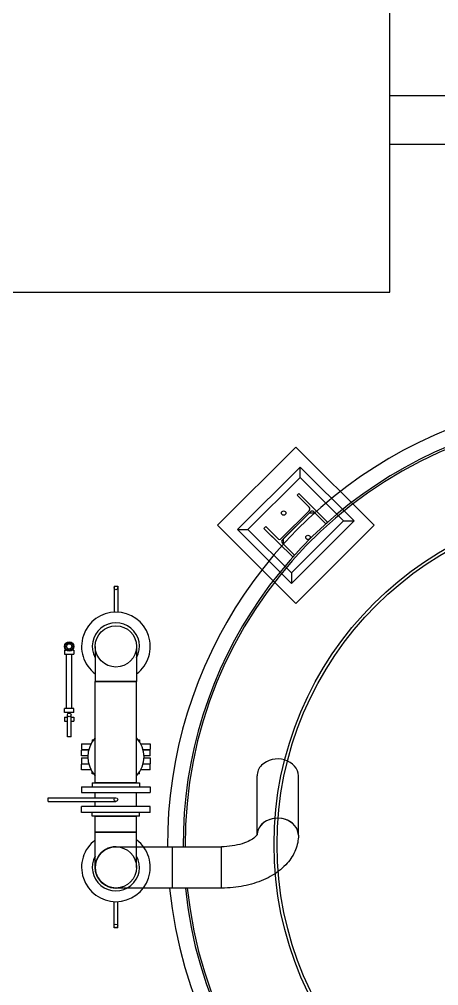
# Model space of a CAD drawing. Header units: metres. Extents: x 0 to 63075, y 0 to 44550.
# Drawn here: x 60035 to 60291, y 37476 to 38067 of the extents above; entities that cross this region are included whole.
import ezdxf

# ---------------------------------------------------------------- set-up
doc = ezdxf.new("R2010")
doc.units = ezdxf.units.M
doc.header["$LTSCALE"] = 75
for name, color, linetype in [('GSB', 7, 'Continuous'), ('ML6', 1, 'Continuous'), ('SDM', 7, 'Continuous'), ('SL1', 8, 'Continuous')]:
    doc.layers.add(name, color=color, linetype=linetype)
doc.styles.add('ROMANS', font='ROMANS.SHX')
doc.dimstyles.new('75___1-75', dxfattribs={"dimscale": 75, "dimtxt": 2.5, "dimasz": 2, "dimexe": 1.5, "dimexo": 1, "dimgap": 0.5, "dimtad": 1, "dimdec": 0, "dimzin": 12, "dimtxsty": 'ROMANS', "dimcen": 0, "dimclrd": 256, "dimclre": 256, "dimclrt": 3, "dimazin": 3, "dimtfac": 1, "dimtdec": 0, "dimtmove": 0, "dimatfit": 0, "dimfxl": 1, "dimlwd": -1, "dimlwe": -1, "dimarcsym": 0})

# ---------------------------------------------------------------- blocks, each defined once
blk = doc.blocks.new('A$C6bae614f')
at = {"layer": 'SL1'}
for p, q in [((415452, 27202.3), (415452.1, 29793.9)), ((415452, 28002.9), (416244.9, 28002.9)), ((421459.8, 27802.7), (415452, 27802.9)), ((411313.1, 27202.4), (415452, 27202.3)), ((415070.1, 26570.8), (414751.9, 26252.6)), ((415388.3, 26252.6), (415070.1, 26570.8)), ((415087.8, 26489.7), (414833.2, 26235.1)), ((415087.8, 26447.2), (415087.8, 26489.7)), ((415307, 26270.5), (415087.8, 26489.7)), ((415087.8, 26447.2), (414875.6, 26235.1)), ((415264.5, 26270.5), (415087.8, 26447.2)), ((415075.6, 26375), (415082.8, 26382.2)), ((415075.6, 26375), (415082.8, 26382.2)), ((415124.8, 26325.8), (415075.6, 26375)), ((415124.8, 26325.8), (415075.6, 26375)), ((415082.8, 26382.2), (415199.5, 26265.5)), ((415082.8, 26382.2), (415154.9, 26310.1)), ((415011, 26198.1), (415124.8, 26311.9)), ((415011, 26198.1), (415124.8, 26311.9)), ((415129.2, 26307.5), (415015.4, 26193.7)), ((415129.2, 26307.5), (415015.4, 26193.7)), ((415125.5, 26303.8), (415019, 26197.4)), ((415125.5, 26303.8), (415146.7, 26303.8)), ((415192.3, 26258.3), (415143.1, 26307.5)), ((415147.3, 26303.3), (415143.1, 26307.5)), ((415146.7, 26303.8), (415147.3, 26303.3)), ((414751.9, 26252.6), (415070.1, 25934.4)), ((415052.4, 26058.3), (415264.5, 26270.5)), ((415052.4, 26015.9), (415307, 26270.5)), ((415070.1, 25934.4), (415388.3, 26252.6)), ((415199.5, 26265.5), (415192.3, 26258.3)), ((415264.5, 26270.5), (415307, 26270.5)), ((414833.2, 26235.1), (414875.6, 26235.1)), ((415052.4, 26015.9), (414833.2, 26235.1)), ((414875.6, 26235.1), (415052.4, 26058.3)), ((414940.7, 26240.1), (414947.9, 26247.3)), ((414940.7, 26240.1), (414947.9, 26247.3)), ((415057.4, 26123.4), (414940.7, 26240.1)), ((415012.8, 26168), (414940.7, 26240.1)), ((414947.9, 26247.3), (414997.1, 26198.1)), ((414947.9, 26247.3), (414997.1, 26198.1)), ((415015.4, 26179.8), (415064.6, 26130.6)), ((415015.4, 26179.8), (415019.6, 26175.6)), ((415019, 26197.4), (415019, 26176.1)), ((415019, 26176.1), (415019.6, 26175.6)), ((415064.6, 26130.6), (415057.4, 26123.4)), ((415052.4, 26058.3), (415052.4, 26015.9)), ((414331, 26005.2), (414346, 26005.2)), ((414331, 26005.2), (414331, 25898.8)), ((414346, 26005.2), (414346, 25898.8)), ((414129.4, 25743.4), (414134.2, 25743.4)), ((414129.4, 25743.4), (414129.4, 25727.5)), ((414132.6, 25748.8), (414132.6, 25743.4)), ((414162.8, 25743.4), (414167.5, 25743.4)), ((414164.4, 25743.4), (414164.4, 25748.8)), ((414167.5, 25743.4), (414167.5, 25727.5)), ((414254.4, 25759.3), (414254.4, 25616.3)), ((414422.6, 25759.3), (414422.6, 25616.3)), ((414129.4, 25727.5), (414167.5, 25727.5)), ((414137.8, 25506.5), (414137.8, 25727.5)), ((414159.2, 25506.5), (414159.2, 25727.5)), ((414254.3, 25203.5), (414254.4, 25616.3)), ((414422.6, 25616.3), (414254.3, 25616.3)), ((414254.3, 25616.3), (414422.6, 25616.3)), ((414422.6, 25616.3), (414254.3, 25616.3)), ((414254.3, 25616.3), (414254.3, 25616.3)), ((414254.4, 25616.3), (414422.6, 25616.3)), ((414254.4, 25616.3), (414254.4, 25616.3)), ((414254.4, 25616.3), (414422.6, 25616.3)), ((414422.6, 25616.3), (414422.6, 25616.3)), ((414422.6, 25203.4), (414422.6, 25616.3)), ((414422.6, 25616.3), (414422.6, 25616.3)), ((414167.5, 25506.5), (414129.4, 25506.5)), ((414129.4, 25490.7), (414129.4, 25506.5)), ((414167.5, 25490.7), (414167.5, 25506.5)), ((414254.3, 25530.3), (414254.3, 25530.3)), ((414254.3, 25530.3), (414254.3, 25530.3)), ((414254.3, 25530.3), (414254.3, 25530.3)), ((414254.3, 25530.3), (414254.3, 25530.3)), ((414422.6, 25530.3), (414422.6, 25530.3)), ((414422.6, 25530.3), (414422.6, 25530.3)), ((414422.6, 25530.3), (414422.6, 25530.3)), ((414422.6, 25530.3), (414422.6, 25530.3)), ((414167.5, 25490.7), (414129.4, 25490.7)), ((414129.4, 25470.4), (414141, 25470.4)), ((414129.4, 25470.4), (414129.4, 25454.5)), ((414141, 25390.5), (414141, 25480.5)), ((414144.6, 25486.9), (414142.3, 25490.7)), ((414152.4, 25486.9), (414154.7, 25490.7)), ((414156, 25390.5), (414156, 25480.5)), ((414156, 25470.4), (414167.5, 25470.4)), ((414167.5, 25470.4), (414167.5, 25454.5)), ((414129.4, 25454.5), (414141, 25454.5)), ((414156, 25454.5), (414167.5, 25454.5)), ((414156, 25390.5), (414141, 25390.5)), ((414198.8, 25362.7), (414237.4, 25362.7)), ((414198.8, 25362.7), (414198.8, 25338.8)), ((414242.4, 25378.5), (414247.5, 25378.5)), ((414242.4, 25378.5), (414242.4, 25371.3)), ((414429.4, 25378.5), (414434.5, 25378.5)), ((414434.5, 25378.5), (414434.5, 25371.3)), ((414439.5, 25362.7), (414478.2, 25362.7)), ((414478.2, 25362.7), (414478.2, 25338.8)), ((414198.8, 25338.8), (414228.1, 25338.8)), ((414227.6, 25337.2), (414198.8, 25337.2)), ((414198.8, 25313.4), (414198.8, 25337.2)), ((414224.3, 25313.4), (414198.8, 25313.4)), ((414448.9, 25338.8), (414478.2, 25338.8)), ((414478.2, 25337.2), (414449.3, 25337.2)), ((414478.2, 25313.4), (414452.7, 25313.4)), ((414478.2, 25313.4), (414478.2, 25337.2)), ((414198.8, 25305.2), (414224.3, 25305.2)), ((414198.8, 25305.2), (414198.8, 25281.4)), ((414198.8, 25281.4), (414227.6, 25281.4)), ((414228.1, 25279.8), (414198.8, 25279.8)), ((414198.8, 25255.9), (414198.8, 25279.8)), ((414478.2, 25279.7), (414448.9, 25279.7)), ((414449.3, 25281.3), (414478.2, 25281.3)), ((414452.7, 25305.2), (414478.2, 25305.2)), ((414478.2, 25305.2), (414478.2, 25281.3)), ((414478.2, 25255.9), (414478.2, 25279.7)), ((414237.4, 25255.9), (414198.8, 25255.9)), ((414242.4, 25240.1), (414242.4, 25247.3)), ((414247.5, 25240.1), (414242.4, 25240.1)), ((414434.5, 25240.1), (414429.4, 25240.1)), ((414434.5, 25240.1), (414434.5, 25247.3)), ((414478.2, 25255.9), (414439.5, 25255.9)), ((414912.3, 24992), (414912.3, 25231.9)), ((415080.6, 24990.6), (415080.6, 25231.9)), ((414242.4, 25203.4), (414434.5, 25203.4)), ((414242.4, 25203.4), (414242.4, 25187.6)), ((414422.6, 25203.4), (414254.3, 25203.5)), ((414254.3, 25203.4), (414254.3, 25203.5)), ((414254.3, 25203.4), (414422.6, 25203.4)), ((414422.6, 25203.4), (414422.6, 25203.4)), ((414434.5, 25203.4), (414434.5, 25187.6)), ((414198.8, 25187.6), (414478.2, 25187.6)), ((414198.8, 25187.6), (414198.8, 25163.8)), ((414198.8, 25163.8), (414478.2, 25163.8)), ((414254.3, 25142.9), (414254.3, 25163.8)), ((414422.6, 25107.1), (414422.6, 25163.8)), ((414478.2, 25187.6), (414478.2, 25163.8)), ((414063.6, 25127.9), (414063.6, 25142.9)), ((414063.6, 25142.9), (414338.5, 25142.9)), ((414063.6, 25127.9), (414338.5, 25127.9)), ((414254.3, 25107.1), (414254.3, 25127.9)), ((414478.2, 25107.1), (414198.8, 25107.1)), ((414198.8, 25083.2), (414198.8, 25107.1)), ((414478.2, 25083.2), (414198.8, 25083.2)), ((414242.4, 25067.4), (414242.4, 25083.2)), ((414434.5, 25067.4), (414434.5, 25083.2)), ((414478.2, 25083.2), (414478.2, 25107.1)), ((414434.5, 25067.4), (414242.4, 25067.4)), ((414254.3, 25002.3), (414254.3, 25067.4)), ((414422.6, 25067.4), (414254.3, 25067.4)), ((414254.3, 25067.4), (414422.6, 25067.4)), ((414254.3, 25067.4), (414254.3, 25067.4)), ((414422.6, 25002.3), (414422.6, 25067.4)), ((414422.6, 25067.4), (414422.6, 25067.4)), ((414254.3, 25002.3), (414254.3, 25002.3)), ((414422.6, 25002.3), (414254.3, 25002.3)), ((414254.3, 24859.3), (414254.3, 25002.3)), ((414254.3, 25002.3), (414422.6, 25002.3)), ((414422.6, 25002.3), (414254.3, 25002.3)), ((414254.3, 25002.3), (414422.6, 25002.3)), ((414254.3, 25002.3), (414422.6, 25002.3)), ((414254.3, 25002.3), (414254.3, 25002.3)), ((414422.6, 25002.3), (414422.6, 25002.3)), ((414422.6, 24859.3), (414422.6, 25002.3)), ((414422.6, 25002.3), (414422.6, 25002.3)), ((414338.5, 24943.4), (414767.5, 24943.4)), ((414567.5, 24943.4), (414567.5, 24775.1)), ((414767.5, 24775.1), (414767.5, 24943.4)), ((414767.5, 24775.1), (414338.5, 24775.1)), ((414331, 24613.4), (414331, 24719.8)), ((414346, 24613.4), (414346, 24719.8)), ((414346, 24613.4), (414331, 24613.4))]:
    blk.add_line(p, q, dxfattribs=at)
for centre, radius in [((416369.8, 24952.9), 1388.4), ((416369.8, 24952.9), 1376), ((415020.6, 26302.3), 9), ((415119.6, 26203.3), 9), ((414338.5, 25997.7), 7.5), ((414338.5, 25759.3), 84.1), ((414338.5, 25759.3), 84.1), ((414148.5, 25759.3), 19), ((414148.5, 25759.3), 15.9), ((414148.5, 25759.3), 10.7), ((414148.5, 25480.5), 7.5), ((414338.5, 25135.4), 7.5), ((414338.5, 24859.3), 84.1), ((414338.5, 24859.3), 84.1), ((414338.5, 24620.9), 7.5)]:
    blk.add_circle(centre, radius, dxfattribs=at)
for centre, radius, start, end in [((416369.8, 24952.9), 1750, 185.8289, 180.3095), ((416369.8, 24952.9), 1821.5, 111.6314, 180.2973), ((416369.8, 24952.9), 1821.5, 185.5993, 68.3648), ((416369.8, 24952.9), 1758, 110.2305, 180.3081), ((416369.8, 24952.9), 1758, 185.8023, 69.7657), ((415117.9, 26318.8), 9.8, 314.9982, 44.9982), ((415117.9, 26318.8), 9.8, 314.9981, 44.9981), ((415136.1, 26300.6), 9.8, 44.9982, 134.9982), ((415136.1, 26300.6), 9.8, 44.9981, 134.9981), ((415004, 26205), 9.8, 224.9982, 314.9982), ((415004, 26205), 9.8, 224.9981, 314.9981), ((415022.3, 26186.8), 9.8, 134.9982, 224.9982), ((415022.3, 26186.8), 9.8, 134.9981, 224.9981), ((414338.5, 25759.3), 139.7, 307.031, 232.9653), ((414338.5, 25759.3), 96, 331.1725, 208.8238), ((414338.5, 25309.3), 114.3, 137.3993, 222.5969), ((414338.5, 25309.3), 114.3, 317.3993, 42.5969), ((414338.5, 24859.3), 139.7, 127.031, 52.9653), ((414338.5, 24859.3), 84.1, 89.9981, 269.9981), ((414338.5, 24859.3), 84.1, 89.5564, 270.4398), ((414338.5, 24859.3), 96, 151.1725, 28.8238)]:
    blk.add_arc(centre, radius, start, end, dxfattribs=at)
for centre, major_axis, start_param, end_param in [((414996.5, 25231.9), (-84.1, 0), 3.141593, 5.604734), ((414996.5, 25231.9), (-84.1, 0), 5.604734, 6.283185), ((414996.5, 24990.6), (84.1, 0), 0, 3.120753), ((414996.5, 24990.6), (-84.1, 0), 5.604734, 6.262345), ((414996.5, 24990.6), (-84.1, 0), 3.141593, 5.604734)]:
    blk.add_ellipse(centre, major_axis=major_axis, ratio=0.819152, start_param=start_param, end_param=end_param, dxfattribs=at)
for points, knots in [([(414912.6, 24992.6), (414912.6, 24992.6), (414912.5, 24992.2), (414912.1, 24991.5), (414911.1, 24989.8), (414908.3, 24985.9), (414902.6, 24981.1), (414897.9, 24977.1), (414891.3, 24972.6), (414883.1, 24968.3), (414874.5, 24963.8), (414864.1, 24959.4), (414852.3, 24955.7), (414839.9, 24951.8), (414825.9, 24948.6), (414811.2, 24946.5), (414797.1, 24944.5), (414782.3, 24943.4), (414767.5, 24943.4)], [4.907183, 4.907183, 4.907183, 4.907183, 5.026548, 5.026548, 5.026548, 5.30981, 5.30981, 5.30981, 5.540956, 5.540956, 5.540956, 5.781658, 5.781658, 5.781658, 6.037286, 6.037286, 6.037286, 6.283185, 6.283185, 6.283185, 6.283185]), ([(415080.6, 24990.6), (415080.6, 24970.1), (415076.5, 24949.7), (415069.2, 24931), (415061.2, 24910.6), (415049.4, 24892.3), (415035.5, 24876.4), (415018.2, 24856.6), (414997.6, 24840.4), (414975.1, 24827), (414951.8, 24813.2), (414926.3, 24802.3), (414899.5, 24794.1), (414872.6, 24786), (414844.4, 24780.5), (414815.6, 24777.6), (414799.7, 24775.9), (414783.6, 24775.1), (414767.5, 24775.1)], [4.712389, 4.712389, 4.712389, 4.712389, 4.933801, 4.933801, 4.933801, 5.176985, 5.176985, 5.176985, 5.480542, 5.480542, 5.480542, 5.794701, 5.794701, 5.794701, 6.10886, 6.10886, 6.10886, 6.283185, 6.283185, 6.283185, 6.283185])]:
    blk.add_open_spline(points, degree=3, knots=knots, dxfattribs=at)
blk = doc.blocks.new('zw$15D4')
at = {"layer": 'ML6', "xscale": 0.2502808837766805, "yscale": 0.2502808837766805, "zscale": 0.2502808837766805}
blk.add_blockref('A$C6bae614f', (-85544.74, -3177.34), dxfattribs=at)

msp = doc.modelspace()

# ---------------------------------------------------------------- block references
at = {"layer": 'GSB', "xscale": 0.6000000000000068, "yscale": 0.6000000000000068, "zscale": 0.6000000000000068}
msp.add_blockref('zw$15D4', (49200, 35721.63), dxfattribs=at)

# ---------------------------------------------------------------- leaders
at = {"layer": 'SDM'}
msp.add_leader([(51608.33, 37812.06), (59453.13, 42438.72), (62243.43, 42438.72)], dimstyle='75___1-75', override={"dimtad": 0}, dxfattribs=at)

doc.saveas('drawing.dxf')
